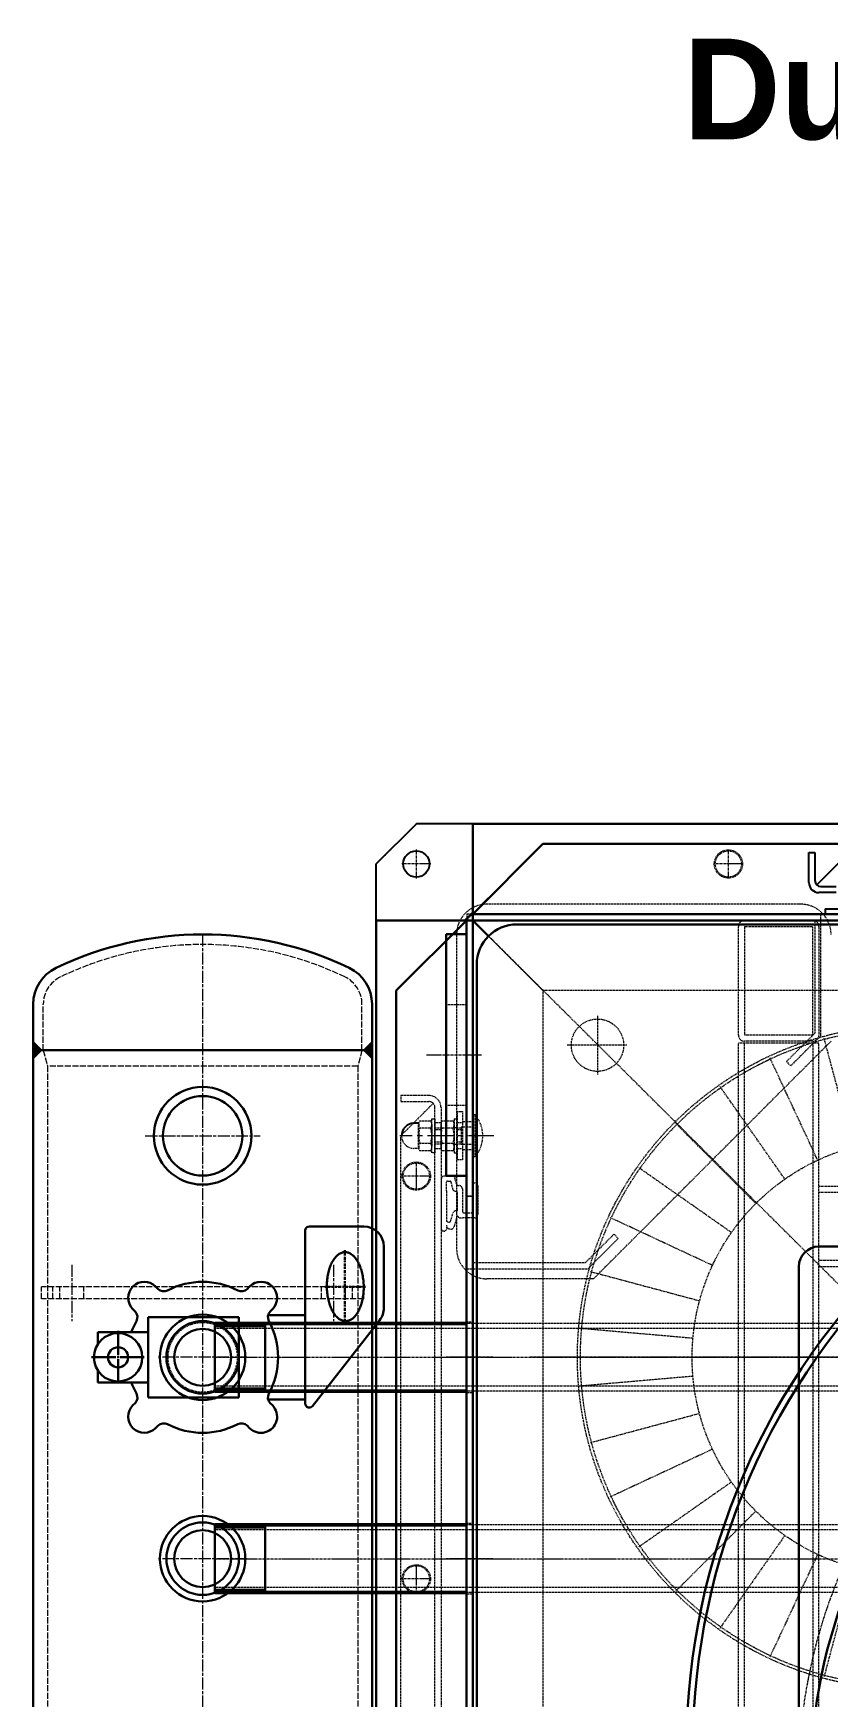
# Model space of a CAD drawing. Header units: feet. Extents: x -99009 to 3252343, y -11094690 to 9035152.
# Drawn here: x 1669319 to 1669713, y -1428674 to -1427848 of the extents above; entities that cross this region are included whole.
import ezdxf

# ---------------------------------------------------------------- set-up
doc = ezdxf.new("R2010")
doc.units = ezdxf.units.FT
for name, pattern in [('AM_ISO02W050x2', [3.75, 3, -0.75]), ('AM_ISO08W050x2', [9, 6, -0.75, 1.5, -0.75]), ('CENTER', [2, 1.25, -0.25, 0.25, -0.25]), ('CENTERX2', [20.32, 12.7, -2.54, 2.54, -2.54]), ('DASHDOT', [1, 0.5, -0.25, 0, -0.25]), ('DASHED', [0.75, 0.5, -0.25]), ('DOT_CENTER', [14, 12, -1, 0, -1])]:
    doc.linetypes.add(name, pattern=pattern)
doc.layers.add('1', color=1, linetype='Continuous')
doc.layers.add('K-LINE', color=7, linetype='Continuous')
for name, color, linetype, lineweight in [('AM_0', 7, 'Continuous', 30), ('AM_12', 7, 'Continuous', 50), ('AM_3', 7, 'DASHED', 5), ('AM_7', 7, 'CENTER', 5), ('AM_8', 3, 'Continuous', 9)]:
    doc.layers.add(name, color=color, linetype=linetype, lineweight=lineweight)
doc.styles.get("Standard").update_dxf_attribs({"font": 'GOTHICB.TTF'})

# ---------------------------------------------------------------- blocks, each defined once
blk = doc.blocks.new('76576')
at = {"color": 7, "linetype": 'Continuous'}
for p, q in [((12603.87, 4512.07), (11793.87, 4512.07)), ((11773.87, 3682.07), (11773.87, 4492.07)), ((12453.87, 4352.07), (11943.87, 4352.07)), ((11933.87, 4342.07), (11933.87, 3832.07)), ((11614.38, 4332.23), (11615.62, 4330.99)), ((11659.83, 4330.99), (11661.07, 4332.23)), ((11603.07, 4320.92), (11604.15, 4319.83)), ((11671.3, 4319.83), (11672.38, 4320.92)), ((11688.65, 4318.07), (11670.19, 4318.07)), ((11688.65, 4276.07), (11688.65, 4318.07)), ((11604.15, 4274.31), (11603.07, 4273.23)), ((11688.65, 4276.07), (11670.27, 4276.07)), ((11672.38, 4273.23), (11671.3, 4274.31)), ((11615.62, 4263.15), (11614.38, 4261.92)), ((11661.07, 4261.92), (11659.83, 4263.15))]:
    blk.add_line(p, q, dxfattribs=at)
at = {"color": 7}
for p, q in [((11717.72, 4362.07), (11690.72, 4362.07)), ((11688.72, 4360.07), (11688.72, 4332.07)), ((11727.72, 4321.59), (11727.72, 4352.07)), ((11688.72, 4332.07), (11688.72, 4274.07)), ((11692.29, 4272.83), (11725.6, 4315.43)), ((11708.76, 4315.04), (11707.95, 4315.1)), ((11707.95, 4315.1), (11707.95, 4315.1))]:
    blk.add_line(p, q, dxfattribs=at)
at = {"color": 2, "linetype": 'DASHDOT'}
for p, q in [((11708.42, 4350.3), (11708.42, 4314.1)), ((11698.39, 4332.07), (11718.72, 4332.07))]:
    blk.add_line(p, q, dxfattribs=at)
at = {"color": 1, "linetype": 'Continuous'}
for p, q in [((11610.72, 4317.07), (11610.72, 4277.07)), ((11655.72, 4317.07), (11610.72, 4317.07)), ((11655.72, 4277.07), (11655.72, 4317.07)), ((11585.72, 4303.71), (11585.72, 4309.57)), ((11610.72, 4309.57), (11585.72, 4309.57)), ((11585.72, 4284.57), (11585.72, 4290.44)), ((11610.72, 4284.57), (11585.72, 4284.57)), ((11610.72, 4277.07), (11655.72, 4277.07))]:
    blk.add_line(p, q, dxfattribs=at)
at = {"color": 2, "linetype": 'DOT_CENTER'}
for p, q in [((11595.72, 4310.27), (11595.72, 4283.87)), ((11582.52, 4297.07), (11608.92, 4297.07))]:
    blk.add_line(p, q, dxfattribs=at)
at = {"color": 2, "linetype": 'DASHED'}
blk.add_circle((11637.72, 4297.07), 17.5, dxfattribs=at)
at = {"color": 1, "linetype": 'Continuous'}
for radius in [12, 5]:
    blk.add_circle((11595.72, 4297.07), radius, dxfattribs=at)
at = {"color": 7, "linetype": 'Continuous'}
for centre, radius, start, end in [((11793.87, 4492.07), 20, 90, 180), ((11943.87, 4342.07), 10, 90, 180), ((11608.72, 4326.57), 8, 45, 225), ((11618.45, 4333.82), 4, 225, 297.68193), ((11637.72, 4297.07), 37.5, 62.31807, 117.68193), ((11657, 4333.82), 4, 242.31807, 315), ((11666.72, 4326.57), 8, 315, 135), ((11637.72, 4297.07), 37.5, 151.29824, 160.52878), ((11601.32, 4317), 4, 331.29824, 45), ((11674.13, 4317), 4, 135, 208.70176), ((11637.72, 4297.07), 37.5, 331.29824, 28.70176), ((11637.72, 4297.07), 37.5, 199.47122, 208.70176), ((11608.72, 4267.57), 8, 135, 315), ((11601.32, 4277.14), 4, 315, 28.70176), ((11666.72, 4267.57), 8, 225, 45), ((11674.13, 4277.14), 4, 151.29824, 225), ((11618.45, 4260.32), 4, 62.31807, 135), ((11637.72, 4297.07), 37.5, 242.31807, 297.68193), ((11657, 4260.32), 4, 45, 117.68193)]:
    blk.add_arc(centre, radius, start, end, dxfattribs=at)
at = {"color": 7}
for centre, radius, start, end in [((11690.72, 4360.07), 2, 90, 180), ((11717.72, 4352.07), 10, 0, 90), ((11716.97, 4336.38), 16.92, 148.6625, 156.57255), ((11709.1, 4341.42), 7.57, 141.66769, 150.28635), ((11775.86, 4287.3), 93.52, 140.36291, 141.02325), ((11710.37, 4341.08), 8.79, 125.80619, 138.02127), ((11707.6, 4345.2), 3.83, 114.56927, 128.26828), ((11738.81, 4273.53), 82, 112.97559, 113.57869), ((11708.48, 4344.11), 5.19, 90.9962, 108.8389), ((11708.41, 4344.11), 5.19, 72.38509, 90.24561), ((11709.34, 4346.32), 2.81, 59.11475, 76.79677), ((11677.24, 4290.16), 67.5, 59.4265, 60.20175), ((11706.88, 4341.38), 8.34, 42.87931, 55.75904), ((11709.24, 4343.14), 5.42, 34.82911, 46.25053), ((11602.86, 4267.2), 136.12, 35.01631, 35.49546), ((11700.84, 4336.61), 16.07, 24.45116, 32.7796), ((12351.41, 4234.73), 659.62, 170.99853, 171.1251), ((11725.94, 4333.19), 26.45, 163.70604, 169.65326), ((11712.54, 4337.4), 12.42, 158.80003, 165.03472), ((11914.25, 4257.94), 229.21, 158.18837, 158.51488), ((11706.54, 4338.78), 9.98, 19.12914, 26.63343), ((11371.35, 4220.55), 365.42, 19.20963, 19.42142), ((11692.01, 4333.02), 25.61, 11.48177, 17.62473), ((11703.05, 4334.86), 14.43, 7.2779, 13.06427), ((11731.26, 4332.42), 31.84, 175.28956, 180.62098), ((11730.92, 4332.39), 31.5, 180.58285, 185.97241), ((11715.24, 4334.09), 15.74, 171.21179, 176.57638), ((13115.45, 4510.72), 1427.46, 187.30925, 187.36838), ((10301.7, 4153.62), 1427.46, 7.30925, 7.36838), ((11701.91, 4330.25), 15.74, 351.21179, 356.57638), ((11686.23, 4331.95), 31.5, 0.58285, 5.97241), ((11685.89, 4331.93), 31.84, 355.28956, 0.62098), ((11714.1, 4329.48), 14.43, 187.2779, 193.06427), ((11725.14, 4331.32), 25.61, 191.48177, 197.62473), ((12045.8, 4443.8), 365.42, 199.20963, 199.42142), ((11710.6, 4325.56), 9.98, 199.12914, 206.63343), ((11716.31, 4327.74), 16.07, 204.45116, 212.7796), ((11700.18, 4327.96), 16.92, 328.6625, 336.57255), ((11502.9, 4406.4), 229.21, 338.18837, 338.51488), ((11704.61, 4326.94), 12.42, 338.80003, 345.03472), ((11691.21, 4331.16), 26.45, 343.70604, 349.65326), ((11065.74, 4429.61), 659.62, 350.99853, 351.1251), ((11717.72, 4321.59), 10, 321.97798, 0), ((11814.29, 4397.15), 136.12, 215.01631, 215.49546), ((11707.9, 4321.2), 5.42, 214.82911, 226.25053), ((11710.27, 4322.96), 8.34, 222.87931, 235.75904), ((11739.91, 4374.19), 67.5, 239.4265, 240.20175), ((11708.33, 4319.32), 4.19, 242.04871, 253.86281), ((11709.56, 4323.75), 8.79, 254.19852, 259.46544), ((11708.67, 4320.23), 5.19, 270.9962, 288.8389), ((11678.34, 4390.82), 82, 292.97559, 293.57869), ((11709.55, 4319.14), 3.83, 294.56927, 308.26828), ((11706.77, 4323.27), 8.79, 305.80619, 318.02127), ((11641.29, 4377.05), 93.52, 320.36291, 321.02325), ((11708.05, 4322.92), 7.57, 321.66769, 330.28635), ((11690.72, 4274.07), 2, 180, 321.54732)]:
    blk.add_arc(centre, radius, start, end, dxfattribs=at)
at = {"layer": '1', "color": 7, "linetype": 'Continuous'}
for p, q in [((11743.87, 4562.07), (11723.87, 4542.07)), ((11771.87, 4562.07), (11743.87, 4562.07)), ((11938.87, 4532.82), (11938.87, 4547.82)), ((11938.87, 4547.82), (11941.87, 4547.82)), ((11941.87, 4547.82), (11941.87, 4533.82)), ((11942.75, 4531.7), (11958.87, 4547.82)), ((11723.87, 4514.07), (11723.87, 4542.07)), ((11952.37, 4527.82), (11943.87, 4527.82)), ((11944.87, 4530.82), (11952.37, 4530.82)), ((11946.87, 4519.72), (11946.87, 4517.22)), ((11946.87, 4519.72), (11970.87, 4519.72)), ((11771.87, 4518.07), (11767.87, 4514.07)), ((11946.87, 4517.22), (11970.87, 4517.22)), ((11745.08, 4413.32), (11742.52, 4413.32)), ((11771.87, 4400.07), (11771.87, 4396.57))]:
    blk.add_line(p, q, dxfattribs=at)
blk.add_circle((11743.87, 4542.07), 6.5, dxfattribs=at)
for centre, radius, start, end in [((11943.87, 4532.82), 5, 180, 270), ((11944.87, 4533.82), 3, 180, 270), ((11742.78, 4407.07), 6.26, 92.34327, 180)]:
    blk.add_arc(centre, radius, start, end, dxfattribs=at)
at = {"layer": 'AM_0'}
for p, q in [((11771.87, 4514.07), (11771.87, 4562.07)), ((12625.87, 4562.07), (11771.87, 4562.07)), ((11806.72, 4552.07), (11771.87, 4517.22)), ((11806.72, 4552.07), (11771.87, 4517.22)), ((11806.72, 4552.07), (12591.02, 4552.07)), ((11806.72, 4552.07), (12591.02, 4552.07)), ((11779.73, 4525.08), (11771.87, 4517.22)), ((11771.87, 4514.07), (11723.87, 4514.07)), ((11723.87, 4514.07), (11723.87, 3660.07)), ((11768.72, 4514.07), (11733.87, 4479.22)), ((11733.87, 4479.22), (11768.72, 4514.07)), ((11771.87, 4514.07), (11768.72, 4514.07)), ((11768.72, 4514.07), (11771.87, 4514.07)), ((11771.87, 4514.07), (11768.72, 4514.07)), ((11768.72, 3660.07), (11768.72, 4514.07)), ((11771.87, 4514.07), (11771.87, 4517.22)), ((11771.87, 4517.22), (12625.87, 4517.22)), ((11771.87, 4517.22), (11771.87, 4514.07)), ((11771.87, 4514.07), (12625.87, 4514.07)), ((11771.87, 3660.07), (11771.87, 4514.07)), ((11779.73, 4506.22), (11771.87, 4514.07)), ((11779.73, 4506.22), (11771.87, 4514.07)), ((11771.87, 4514.07), (12625.87, 4514.07)), ((12625.87, 4514.07), (11771.87, 4514.07)), ((11771.87, 3656.92), (11771.87, 4514.07)), ((11771.87, 3660.07), (11771.87, 4514.07)), ((11771.87, 4514.07), (11819.87, 4514.07)), ((11768.72, 4507.22), (11758.72, 4507.22)), ((11758.72, 4387.22), (11758.72, 4507.22)), ((11768.72, 4387.22), (11768.72, 4507.22)), ((11733.87, 3694.92), (11733.87, 4479.22)), ((11733.87, 3694.92), (11733.87, 4479.22)), ((11553.57, 4453.57), (11553.57, 4472.45)), ((11721.87, 4453.57), (11721.87, 4472.45)), ((11557.57, 4449.57), (11553.57, 4453.57)), ((11553.57, 4449.57), (11553.57, 4453.57)), ((11717.87, 4449.57), (11721.87, 4453.57)), ((11721.87, 4449.57), (11721.87, 4453.57)), ((11553.57, 4449.57), (11553.57, 3728.57)), ((11557.57, 4449.57), (11553.57, 4445.57)), ((11553.57, 4445.57), (11553.57, 4449.57)), ((11717.87, 4449.57), (11557.57, 4449.57)), ((11717.87, 4449.57), (11721.87, 4445.57)), ((11721.87, 4449.57), (11721.87, 3728.57)), ((11721.87, 4445.57), (11721.87, 4449.57)), ((11768.72, 4387.22), (11758.72, 4387.22)), ((11643.72, 4313.92), (11643.72, 4280.22)), ((11643.72, 4312.62), (11668.72, 4312.62)), ((11668.72, 4313.92), (11668.72, 4280.22)), ((11643.72, 4281.52), (11668.72, 4281.52)), ((11643.72, 4213.92), (11643.72, 4180.22)), ((11668.72, 4213.92), (11668.72, 4180.22)), ((11643.72, 4212.62), (11668.72, 4212.62)), ((11643.72, 4181.52), (11668.72, 4181.52))]:
    blk.add_line(p, q, dxfattribs=at)
for centre, radius in [((11637.72, 4407.07), 24.25), ((11637.72, 4407.07), 19.75), ((12198.87, 4087.07), 259), ((11637.72, 4297.07), 21.2), ((11637.72, 4297.07), 18), ((11637.72, 4297.07), 14.1), ((11637.72, 4197.07), 21.2), ((11637.72, 4197.07), 18), ((11637.72, 4197.07), 18), ((11637.72, 4197.07), 14.1)]:
    blk.add_circle(centre, radius, dxfattribs=at)
for centre, radius, start, end in [((11637.72, 4339.07), 168, 64.31355, 115.68645), ((11573.57, 4472.45), 20, 115.68645, 180), ((11701.87, 4472.45), 20, 0, 64.31355), ((12220.65, 4102.07), 342.61, 89.96664, 182.52995), ((12220.65, 4102.07), 339.46, 89.96664, 182.52995)]:
    blk.add_arc(centre, radius, start, end, dxfattribs=at)
at = {"layer": 'AM_12'}
for p, q in [((11768.72, 4313.92), (11643.72, 4313.92)), ((11768.72, 4280.22), (11643.72, 4280.22)), ((11768.72, 4213.92), (11643.72, 4213.92)), ((11768.72, 4180.22), (11643.72, 4180.22))]:
    blk.add_line(p, q, dxfattribs=at)
at = {"layer": 'AM_3'}
for p, q in [((11743.87, 4562.07), (11723.87, 4542.07)), ((11771.87, 4562.07), (11743.87, 4562.07)), ((11771.87, 4562.07), (11771.87, 3612.07)), ((12625.87, 4562.07), (11771.87, 4562.07)), ((11806.72, 4552.07), (11733.87, 4479.22)), ((11806.72, 4552.07), (12591.02, 4552.07)), ((11723.87, 4514.07), (11723.87, 4542.07)), ((11934.87, 4522.07), (11778.87, 4522.07)), ((11723.87, 4514.07), (12673.87, 4514.07)), ((11723.87, 4514.07), (11723.87, 3660.07)), ((11768.72, 3660.07), (11768.72, 4514.07)), ((11768.72, 3660.07), (11768.72, 4514.07)), ((11768.87, 4517.07), (11768.87, 4341.07)), ((11944.87, 4517.07), (11768.87, 4517.07)), ((11768.87, 4514.07), (11768.87, 3660.07)), ((12625.87, 4517.22), (11771.87, 4517.22)), ((12625.87, 4517.22), (11771.87, 4517.22)), ((11771.87, 4517.07), (12625.87, 4517.07)), ((12123.87, 4163.92), (11771.87, 4514.07)), ((11941.87, 4514.07), (11771.87, 4514.07)), ((11771.87, 4514.07), (11771.87, 4344.07)), ((11771.87, 4514.07), (12625.87, 4514.07)), ((11771.87, 3660.07), (11771.87, 4514.07)), ((12625.87, 4514.07), (11771.87, 4514.07)), ((11771.87, 4514.07), (11771.87, 3660.07)), ((11903.87, 4457.07), (11903.87, 4511.07)), ((11940.87, 4514.07), (11906.87, 4514.07)), ((11906.87, 4511.07), (11906.87, 4457.07)), ((11906.87, 4511.07), (11940.87, 4511.07)), ((11940.87, 4457.07), (11940.87, 4511.07)), ((11941.87, 4514.07), (11941.87, 4458.07)), ((11943.87, 4511.07), (11943.87, 4457.07)), ((11944.87, 4456.83), (11944.87, 4517.07)), ((11763.87, 4507.07), (11763.87, 4351.07)), ((11779.73, 4506.22), (11806.72, 4479.22)), ((11779.73, 4506.22), (11806.72, 4479.22)), ((11779.73, 4506.22), (11806.72, 4479.22)), ((11779.73, 4506.22), (11806.72, 4479.22)), ((11733.87, 3694.92), (11733.87, 4479.22)), ((12591.02, 4479.22), (11806.72, 4479.22)), ((11806.72, 4479.22), (11806.72, 3694.92)), ((11758.72, 4472.22), (11768.72, 4472.22)), ((11833.87, 4466.57), (11833.87, 4437.57)), ((11831.88, 4336.07), (11949.87, 4454.07)), ((11903.87, 3721.07), (11903.87, 4453.07)), ((11943.87, 4453.07), (11903.87, 4453.07)), ((11940.87, 4457.07), (11906.87, 4457.07)), ((11940.87, 4454.07), (11906.87, 4454.07)), ((11906.87, 3721.07), (11906.87, 4453.07)), ((11941.87, 4458.07), (11927.73, 4443.93)), ((11944.87, 4456.83), (11929.85, 4441.81)), ((11940.87, 4453.07), (11940.87, 3721.07)), ((11943.87, 3721.07), (11943.87, 4453.07)), ((11960.82, 4401.79), (11946.4, 4455.61)), ((11848.37, 4452.07), (11818.87, 4452.07)), ((11943.06, 4395.33), (11919.51, 4445.82)), ((11927.73, 4443.93), (11929.85, 4441.81)), ((11926.69, 4385.88), (11894.74, 4431.52)), ((11736.12, 4427.07), (11736.12, 4424.07)), ((11750.12, 4427.07), (11736.12, 4427.07)), ((11736.12, 4424.07), (11750.12, 4424.07)), ((11752.25, 4423.19), (11736.12, 4407.07)), ((11753.12, 3773.57), (11753.12, 4421.07)), ((11756.12, 4421.07), (11756.12, 3773.57)), ((11758.72, 4422.22), (11768.72, 4422.22)), ((11745.02, 4401.44), (11745.02, 4412.7)), ((11745.61, 4414.58), (11750.94, 4414.58)), ((11751.52, 4398.57), (11751.52, 4415.57)), ((11751.52, 4415.57), (11753.12, 4415.57)), ((11751.52, 4412.7), (11751.52, 4401.44)), ((11753.12, 4415.57), (11753.12, 4398.57)), ((11756.12, 4413.57), (11753.12, 4413.57)), ((11753.12, 4413.57), (11753.12, 4400.57)), ((11756.12, 4400.57), (11756.12, 4413.57)), ((11756.12, 4401.44), (11756.12, 4412.7)), ((11756.71, 4414.58), (11762.04, 4414.58)), ((11762.62, 4415.57), (11764.22, 4415.57)), ((11762.62, 4415.57), (11762.62, 4398.57)), ((11762.62, 4411.27), (11764.22, 4411.27)), ((11764.22, 4419.07), (11766.72, 4419.07)), ((11764.22, 4419.07), (11764.22, 4395.07)), ((11766.72, 4413.57), (11764.22, 4413.57)), ((11771.72, 4411.37), (11766.12, 4411.37)), ((11766.12, 4411.37), (11766.12, 4402.77)), ((11766.72, 4419.07), (11766.72, 4414.07)), ((11766.72, 4414.07), (11766.72, 4413.57)), ((11771.72, 4414.07), (11766.72, 4414.07)), ((11766.72, 4413.57), (11766.72, 4400.57)), ((11766.72, 4411.37), (11766.72, 4411.47)), ((11772.98, 4417.57), (11771.87, 4417.57)), ((11771.87, 4417.57), (11771.87, 4414.07)), ((11771.87, 4414.07), (11771.87, 4400.07)), ((11771.87, 4400.07), (11771.87, 4414.07)), ((11772.98, 4417.57), (11772.98, 4396.57)), ((11912.22, 4373.73), (11872.82, 4413.13)), ((11736.12, 3767.07), (11736.12, 4407.07)), ((11750.94, 4410.83), (11745.61, 4410.83)), ((11750.94, 4403.32), (11745.61, 4403.32)), ((11753.12, 4411.07), (11756.12, 4411.07)), ((11756.12, 4410.07), (11753.12, 4410.07)), ((11753.12, 4404.07), (11756.12, 4404.07)), ((11753.12, 4403.07), (11756.12, 4403.07)), ((11762.04, 4410.83), (11756.71, 4410.83)), ((11762.04, 4403.32), (11756.71, 4403.32)), ((11764.22, 4411.07), (11766.12, 4411.07)), ((11766.12, 4410.07), (11764.22, 4410.07)), ((11764.22, 4404.07), (11766.12, 4404.07)), ((11764.22, 4403.07), (11766.12, 4403.07)), ((11771.72, 4407.07), (11768.72, 4407.07)), ((11745.08, 4400.82), (11742.52, 4400.82)), ((11750.94, 4399.57), (11745.61, 4399.57)), ((11753.12, 4398.57), (11751.52, 4398.57)), ((11756.12, 4400.57), (11753.12, 4400.57)), ((11762.04, 4399.57), (11756.71, 4399.57)), ((11762.62, 4402.87), (11764.22, 4402.87)), ((11762.62, 4398.57), (11764.22, 4398.57)), ((11766.72, 4400.57), (11764.22, 4400.57)), ((11766.72, 4395.07), (11764.22, 4395.07)), ((11771.72, 4402.77), (11766.12, 4402.77)), ((11766.72, 4402.67), (11766.72, 4402.77)), ((11766.72, 4400.57), (11766.72, 4400.07)), ((11766.72, 4400.07), (11766.72, 4395.07)), ((11771.72, 4400.07), (11766.72, 4400.07)), ((11772.98, 4396.57), (11771.87, 4396.57)), ((11761.72, 4387.07), (11757.77, 4387.07)), ((11900.07, 4359.26), (11854.43, 4391.21)), ((11756.27, 4385.57), (11756.27, 4380.77)), ((11756.27, 4380.77), (11756.27, 4360.76)), ((11758.77, 4379.77), (11758.77, 4384.07)), ((11758.77, 4379.77), (11758.77, 4365.14)), ((11759.27, 4384.57), (11760.6, 4384.57)), ((11762.05, 4380.69), (11761.08, 4384.21)), ((11763.72, 4383.43), (11763.02, 4385.97)), ((11764.37, 4370.25), (11764.37, 4379.12)), ((11765.22, 4382.33), (11765.17, 4382.33)), ((11766.72, 4380.77), (11766.72, 4380.83)), ((11766.72, 4380.77), (11766.72, 4369.77)), ((11771.87, 4383.77), (11772.87, 4383.77)), ((11771.87, 4369.77), (11771.87, 4383.77)), ((11774.37, 4382.27), (11774.37, 4367.77)), ((11943.87, 4382.07), (12453.87, 4382.07)), ((11943.87, 4379.07), (12453.87, 4379.07)), ((11771.87, 4377.07), (11768.72, 4377.07)), ((11768.72, 4377.07), (11771.87, 4377.07)), ((11771.87, 4377.07), (11768.72, 4377.07)), ((11758.77, 4362.62), (11758.77, 4360.76)), ((11761.08, 4365.14), (11762.05, 4368.68)), ((11762.87, 4362.3), (11764.18, 4367.05)), ((11765.87, 4366.27), (11766.72, 4366.27)), ((11772.72, 4366.27), (11766.72, 4366.27)), ((11767.72, 4368.77), (11770.72, 4368.77)), ((11890.62, 4342.89), (11840.13, 4366.44)), ((11757.77, 4359.76), (11757.27, 4359.76)), ((11842.02, 4358.22), (11827.87, 4344.07)), ((11829.12, 4341.07), (11844.14, 4356.09)), ((11844.14, 4356.09), (11842.02, 4358.22)), ((11768.87, 4341.07), (11829.12, 4341.07)), ((11827.87, 4344.07), (11771.87, 4344.07)), ((11884.16, 4325.13), (11830.34, 4339.55)), ((12453.87, 4345.07), (11943.87, 4345.07)), ((12453.87, 4342.07), (11943.87, 4342.07)), ((11831.88, 4336.07), (11778.87, 4336.07)), ((11771.87, 4314.57), (11768.72, 4314.57)), ((12195.72, 4313.92), (11768.72, 4313.92)), ((12195.72, 4311.32), (11643.72, 4311.32)), ((11880.87, 4306.52), (11825.37, 4311.38)), ((11880.87, 4287.62), (11825.37, 4282.77)), ((12195.72, 4282.82), (11643.72, 4282.82)), ((12195.72, 4280.22), (11768.72, 4280.22)), ((11768.72, 4279.57), (11771.87, 4279.57)), ((11884.16, 4269.01), (11830.34, 4254.59)), ((11890.62, 4251.26), (11840.13, 4227.71)), ((11900.07, 4234.89), (11854.43, 4202.94)), ((11771.87, 4214.57), (11768.72, 4214.57)), ((12052.53, 4213.92), (11768.72, 4213.92)), ((11912.22, 4220.41), (11872.82, 4181.02)), ((12052.53, 4211.32), (11643.72, 4211.32)), ((11926.69, 4208.27), (11894.74, 4162.63)), ((11943.06, 4198.82), (11919.51, 4148.33)), ((11960.82, 4192.35), (11946.4, 4138.54)), ((12052.53, 4182.82), (11643.72, 4182.82)), ((12052.53, 4180.22), (11768.72, 4180.22)), ((11768.72, 4179.57), (11771.87, 4179.57))]:
    blk.add_line(p, q, dxfattribs=at)
at = {"layer": 'AM_3', "linetype": 'AM_ISO02W050x2'}
for p, q in [((11558.57, 4449.57), (11558.57, 4472.45)), ((11716.87, 4449.57), (11716.87, 4472.45)), ((11558.57, 4449.57), (11560.68, 4441.7)), ((11716.87, 4449.57), (11714.76, 4441.7)), ((11560.68, 4441.7), (11560.68, 3732.45)), ((11714.76, 4441.7), (11560.68, 4441.7)), ((11714.76, 4441.7), (11714.76, 3732.45)), ((11717.72, 4332.07), (11557.72, 4332.07)), ((11557.72, 4326.07), (11557.72, 4332.07)), ((11563.24, 4326.07), (11563.24, 4332.07)), ((11566.72, 4326.07), (11566.72, 4332.07)), ((11578.72, 4326.07), (11578.72, 4332.07)), ((11696.72, 4326.07), (11696.72, 4332.07)), ((11708.72, 4326.07), (11708.72, 4332.07)), ((11712.21, 4326.07), (11712.21, 4332.07)), ((11717.72, 4326.07), (11717.72, 4332.07)), ((11717.72, 4326.07), (11557.72, 4326.07))]:
    blk.add_line(p, q, dxfattribs=at)
at = {"layer": 'AM_3'}
for centre, radius in [((11743.87, 4542.07), 6.5), ((11898.87, 4542.07), 7), ((11898.87, 4542.07), 6.5), ((11833.87, 4452.07), 13), ((11988.87, 4297.07), 165), ((11988.87, 4297.07), 163.5), ((11988.87, 4297.07), 108), ((11743.87, 4387.07), 7), ((11743.87, 4387.07), 6.5), ((11743.87, 4187.07), 7), ((11743.87, 4187.07), 6.5)]:
    blk.add_circle(centre, radius, dxfattribs=at)
for centre, radius, start, end in [((11778.87, 4507.07), 15, 90, 180), ((11934.87, 4507.07), 15, 360, 90), ((11906.87, 4511.07), 3, 90, 180), ((11940.87, 4511.07), 3, 0, 90), ((11906.87, 4457.07), 3, 180, 270), ((11940.87, 4457.07), 3, 270, 0), ((11750.12, 4421.07), 6, 0, 90), ((11750.12, 4421.07), 3, 0, 90), ((11748.33, 4412.7), 3.3, 145.36827, 180), ((11748.33, 4412.7), 3.3, 180, 214.63173), ((11748.22, 4412.7), 3.3, 0, 34.63173), ((11748.22, 4412.7), 3.3, 325.36827, 0), ((11759.43, 4412.7), 3.3, 145.36827, 180), ((11759.43, 4412.7), 3.3, 180, 214.63173), ((11759.32, 4412.7), 3.3, 0, 34.63173), ((11759.32, 4412.7), 3.3, 325.36827, 0), ((11760.77, 4407.07), 16.11, 0, 40.68811), ((11742.78, 4407.07), 6.26, 180, 267.65673), ((11757.35, 4407.07), 12.33, 162.27956, 197.72044), ((11748.33, 4401.44), 3.3, 145.36827, 180), ((11739.2, 4407.07), 12.33, 342.27956, 17.72044), ((11748.22, 4401.44), 3.3, 0, 34.63173), ((11768.45, 4407.07), 12.33, 162.27956, 197.72044), ((11759.43, 4401.44), 3.3, 145.36827, 180), ((11750.3, 4407.07), 12.33, 342.27956, 17.72044), ((11759.32, 4401.44), 3.3, 0, 34.63173), ((11760.77, 4407.07), 16.11, 319.31189, 0), ((11748.33, 4401.44), 3.3, 180, 214.63173), ((11748.22, 4401.44), 3.3, 325.36827, 0), ((11759.43, 4401.44), 3.3, 180, 214.63173), ((11759.32, 4401.44), 3.3, 325.36827, 0), ((11757.77, 4385.57), 1.5, 90, 180), ((11761.72, 4385.57), 1.5, 15.43815, 90), ((11759.27, 4384.07), 0.5, 90, 180), ((11760.6, 4384.07), 0.5, 15.34784, 90), ((11763.35, 4381.09), 1.5, 195.34784, 275.99259), ((11763.19, 4382.58), 3, 275.99259, 278.80396), ((11763.72, 4379.12), 0.5, 0, 98.80396), ((11765.17, 4383.83), 1.5, 195.43815, 270), ((11765.22, 4380.83), 1.5, 0, 90), ((11772.87, 4382.27), 1.5, 0, 90), ((11763.87, 4370.25), 0.5, 261.19604, 0), ((11759.93, 4365.36), 1.17, 191.10372, 348.89628), ((11760.85, 4362.82), 2.08, 185.54416, 345.60553), ((11763.5, 4368.29), 1.5, 84.00741, 164.65216), ((11763.34, 4366.8), 3, 81.19604, 84.00741), ((11764.36, 4366.85), 0.274, 21.98637, 132.68503), ((11765.87, 4367.77), 1.5, 212.94597, 270), ((11767.72, 4369.77), 1, 180, 270), ((11770.87, 4369.77), 1, 270, 0), ((11772.87, 4367.77), 1.5, 270, 0), ((11757.27, 4360.76), 1, 180, 270), ((11757.77, 4360.76), 1, 270, 0), ((11778.87, 4351.07), 15, 180, 270)]:
    blk.add_arc(centre, radius, start, end, dxfattribs=at)
at = {"layer": 'AM_3', "linetype": 'AM_ISO02W050x2'}
for centre, radius, start, end in [((11637.72, 4339.07), 163, 64.31355, 115.68645), ((11573.57, 4472.45), 15, 115.68645, 180), ((11701.87, 4472.45), 15, 0, 64.31355)]:
    blk.add_arc(centre, radius, start, end, dxfattribs=at)
at = {"layer": 'AM_7'}
for p, q in [((11743.87, 4534.92), (11743.87, 4549.22)), ((11898.87, 4534.92), (11898.87, 4549.22)), ((11751.02, 4542.07), (11736.72, 4542.07)), ((11906.02, 4542.07), (11891.72, 4542.07)), ((11748.95, 4447.22), (11776.45, 4447.22)), ((11751.02, 4387.07), (11736.72, 4387.07)), ((11743.87, 4379.92), (11743.87, 4394.22)), ((11643.72, 4297.07), (12200.72, 4297.07)), ((11781.92, 4297.07), (11758.68, 4297.07)), ((12177.27, 4297.07), (11800.48, 4297.07)), ((11643.72, 4197.07), (12052.53, 4197.07)), ((11781.92, 4197.07), (11758.68, 4197.07)), ((11743.87, 4179.92), (11743.87, 4194.22)), ((11751.02, 4187.07), (11736.72, 4187.07))]:
    blk.add_line(p, q, dxfattribs=at)
at = {"layer": 'AM_7', "linetype": 'AM_ISO08W050x2'}
for p, q in [((11637.72, 4507.07), (11637.72, 3667.07)), ((11609.22, 4407.07), (11666.22, 4407.07)), ((11572.72, 4343.07), (11572.72, 4315.07)), ((11702.72, 4343.07), (11702.72, 4315.07)), ((11659.72, 4297.07), (11615.72, 4297.07)), ((11659.72, 4197.07), (11615.72, 4197.07))]:
    blk.add_line(p, q, dxfattribs=at)
at = {"layer": 'AM_7', "linetype": 'CENTERX2', "lineweight": 0}
blk.add_line((11782.43, 4407.07), (11735.71, 4407.07), dxfattribs=at)
at = {"layer": 'AM_7'}
blk.add_circle((12198.87, 4087.07), 265, dxfattribs=at)
blk.add_circle((12198.87, 4087.07), 265, dxfattribs=at)
at = {"layer": 'AM_8'}
for points in [[(11553.57, 4445.57), (11553.57, 4453.57), (11557.57, 4449.57)], [(11721.87, 4445.57), (11717.87, 4449.57), (11721.87, 4453.57)]]:
    blk.add_solid(points, dxfattribs=at)
blk = doc.blocks.new('shot blast mc')
at = {"layer": 'AM_0'}
blk.add_blockref('76576', (136865.84, 55962.11), dxfattribs=at)
at = {"color": 1, "linetype": 'Continuous'}
blk.add_text('Dust removal', height=50, rotation=360, dxfattribs=at).set_placement((148742.41, 60864.04))

msp = doc.modelspace()

# ---------------------------------------------------------------- block references
at = {"layer": 'K-LINE'}
msp.add_blockref('shot blast mc', (1520899.22128, -1488764.52416), dxfattribs=at)

doc.saveas('drawing.dxf')
